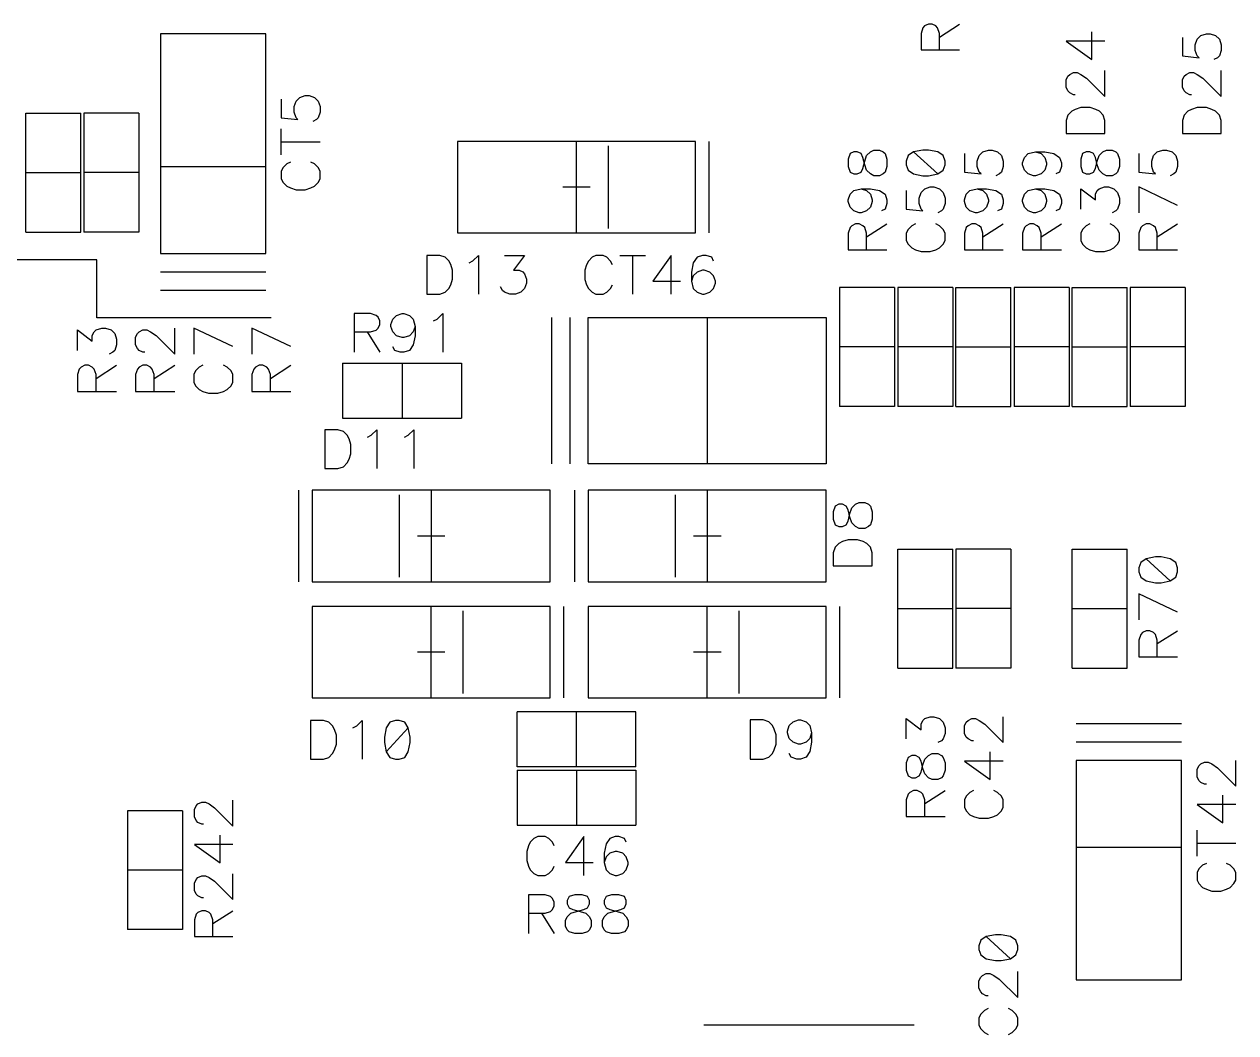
# Model space of a CAD drawing. Extents: x 295 to 953, y 10 to 290.
# Drawn here: x 581.6 to 642.5, y 177.2 to 227.9 of the extents above; entities that cross this region are included whole.
import ezdxf

# ---------------------------------------------------------------- set-up
doc = ezdxf.new("R2010")
doc.units = 0
doc.header["$LTSCALE"] = 5
doc.header["$MEASUREMENT"] = 0
doc.layers.add('DV-PEI-A6_BSK', color=2, linetype='CONTINUOUS')

msp = doc.modelspace()

# ---------------------------------------------------------------- linework, layer by layer
at = {"layer": 'DV-PEI-A6_BSK', "color": 7}
for p, q in [((626.883, 227.766), (626.796, 227.672)), ((627.07, 227.853), (626.883, 227.766)), ((627.257, 227.853), (627.07, 227.853)), ((627.438, 227.766), (627.257, 227.853)), ((627.532, 227.672), (627.438, 227.766)), ((627.625, 227.211), (628.642, 227.853)), ((593.777, 227.374), (588.49, 227.374)), ((588.49, 227.374), (588.49, 223.238)), ((593.777, 223.238), (593.777, 227.374)), ((626.796, 227.672), (626.702, 227.392)), ((626.702, 227.392), (626.702, 226.562)), ((627.625, 227.392), (627.532, 227.672)), ((627.625, 226.562), (627.625, 227.392)), ((635.29, 226.077), (635.29, 227.468)), ((639.835, 227.193), (639.835, 226.264)), ((640.483, 226.819), (640.577, 227.1)), ((640.577, 227.1), (640.764, 227.281)), ((640.764, 227.281), (641.038, 227.374)), ((641.038, 227.374), (641.225, 227.374)), ((641.225, 227.374), (641.506, 227.281)), ((641.506, 227.281), (641.693, 227.1)), ((641.693, 227.1), (641.786, 226.819)), ((626.702, 226.562), (628.642, 226.562)), ((635.944, 227.006), (633.993, 227.006)), ((633.993, 227.006), (635.29, 226.077)), ((640.483, 226.539), (640.483, 226.819)), ((640.577, 226.264), (640.483, 226.539)), ((641.786, 226.539), (641.693, 226.264)), ((641.786, 226.819), (641.786, 226.539)), ((639.835, 226.264), (640.67, 226.171)), ((640.67, 226.171), (640.577, 226.264)), ((641.599, 226.171), (641.412, 226.077)), ((641.693, 226.264), (641.599, 226.171)), ((634.086, 225.242), (634.18, 225.335)), ((634.18, 225.335), (634.361, 225.429)), ((634.361, 225.429), (634.548, 225.429)), ((634.548, 225.429), (634.735, 225.335)), ((634.735, 225.335), (635.015, 225.148)), ((635.944, 224.219), (635.944, 225.522)), ((639.928, 225.242), (640.022, 225.335)), ((640.022, 225.335), (640.203, 225.429)), ((640.203, 225.429), (640.39, 225.429)), ((640.39, 225.429), (640.577, 225.335)), ((640.577, 225.335), (640.857, 225.148)), ((641.786, 224.219), (641.786, 225.522)), ((633.993, 225.055), (634.086, 225.242)), ((633.993, 224.687), (633.993, 225.055)), ((634.086, 224.5), (633.993, 224.687)), ((635.015, 225.148), (635.944, 224.219)), ((639.835, 225.055), (639.928, 225.242)), ((639.835, 224.687), (639.835, 225.055)), ((639.928, 224.5), (639.835, 224.687)), ((640.857, 225.148), (641.786, 224.219)), ((594.554, 224.085), (594.554, 223.156)), ((595.301, 223.992), (595.482, 224.179)), ((595.482, 224.179), (595.763, 224.272)), ((595.763, 224.272), (595.95, 224.272)), ((595.95, 224.272), (596.23, 224.179)), ((596.23, 224.179), (596.417, 223.992)), ((634.18, 224.406), (634.086, 224.5)), ((634.361, 224.313), (634.18, 224.406)), ((634.454, 224.313), (634.361, 224.313)), ((640.022, 224.406), (639.928, 224.5)), ((640.203, 224.313), (640.022, 224.406)), ((640.296, 224.313), (640.203, 224.313)), ((595.208, 223.717), (595.301, 223.992)), ((595.208, 223.437), (595.208, 223.717)), ((595.301, 223.156), (595.208, 223.437)), ((596.417, 223.992), (596.505, 223.717)), ((596.505, 223.437), (596.417, 223.156)), ((596.505, 223.717), (596.505, 223.437)), ((634.273, 223.477), (634.086, 223.291)), ((634.454, 223.571), (634.273, 223.477)), ((634.735, 223.664), (634.454, 223.571)), ((635.196, 223.664), (634.735, 223.664)), ((635.477, 223.571), (635.196, 223.664)), ((635.664, 223.477), (635.477, 223.571)), ((635.851, 223.291), (635.664, 223.477)), ((640.115, 223.477), (639.928, 223.291)), ((640.296, 223.571), (640.115, 223.477)), ((640.577, 223.664), (640.296, 223.571)), ((641.038, 223.664), (640.577, 223.664)), ((641.319, 223.571), (641.038, 223.664)), ((641.506, 223.477), (641.319, 223.571)), ((641.693, 223.291), (641.506, 223.477)), ((581.719, 217.408), (581.719, 223.384)), ((581.719, 223.384), (584.482, 223.384)), ((584.482, 217.408), (584.482, 223.384)), ((584.64, 223.384), (584.64, 217.408)), ((587.403, 223.384), (584.64, 223.384)), ((587.403, 223.384), (587.403, 217.408)), ((588.49, 223.238), (588.49, 222.549)), ((593.777, 222.549), (593.777, 223.238)), ((594.554, 223.156), (595.395, 223.063)), ((595.395, 223.063), (595.301, 223.156)), ((596.324, 223.063), (596.137, 222.969)), ((596.417, 223.156), (596.324, 223.063)), ((634.086, 223.291), (633.993, 223.016)), ((633.993, 223.016), (633.993, 222.362)), ((635.944, 223.016), (635.851, 223.291)), ((635.944, 222.362), (635.944, 223.016)), ((639.928, 223.291), (639.835, 223.016)), ((639.835, 223.016), (639.835, 222.362)), ((641.786, 223.016), (641.693, 223.291)), ((641.786, 222.362), (641.786, 223.016)), ((588.49, 222.549), (588.49, 221.281)), ((593.777, 221.281), (593.777, 222.549)), ((594.554, 221.298), (594.554, 222.601)), ((633.993, 222.362), (635.944, 222.362)), ((639.835, 222.362), (641.786, 222.362)), ((594.554, 221.947), (596.505, 221.947)), ((615.369, 221.964), (603.41, 221.964)), ((603.41, 221.964), (603.41, 217.367)), ((609.386, 217.367), (609.386, 221.964)), ((610.999, 217.595), (610.999, 221.737)), ((615.369, 217.367), (615.369, 221.964)), ((616.058, 217.367), (616.058, 221.964)), ((588.49, 221.281), (588.49, 220.247)), ((593.777, 220.247), (593.777, 221.281)), ((623.133, 221.351), (623.039, 221.071)), ((623.039, 221.071), (623.039, 220.697)), ((623.32, 221.439), (623.133, 221.351)), ((623.501, 221.439), (623.32, 221.439)), ((623.688, 221.351), (623.501, 221.439)), ((623.781, 221.164), (623.688, 221.351)), ((623.875, 220.79), (623.781, 221.164)), ((623.875, 220.977), (623.968, 221.258)), ((623.968, 221.258), (624.155, 221.439)), ((624.155, 221.439), (624.336, 221.532)), ((624.336, 221.532), (624.617, 221.532)), ((624.617, 221.532), (624.803, 221.439)), ((624.803, 221.439), (624.897, 221.351)), ((624.897, 221.351), (624.99, 221.071)), ((624.99, 221.071), (624.99, 220.697)), ((626.054, 221.258), (625.96, 220.977)), ((626.328, 221.439), (626.054, 221.258)), ((626.796, 221.532), (626.328, 221.439)), ((626.328, 221.439), (627.538, 220.329)), ((627.076, 221.532), (626.796, 221.532)), ((627.538, 221.439), (627.076, 221.532)), ((627.818, 221.258), (627.538, 221.439)), ((627.911, 220.977), (627.818, 221.258)), ((628.881, 221.351), (628.881, 220.422)), ((629.53, 220.977), (629.623, 221.258)), ((629.623, 221.258), (629.81, 221.439)), ((629.81, 221.439), (630.085, 221.532)), ((630.085, 221.532), (630.272, 221.532)), ((630.272, 221.532), (630.552, 221.439)), ((630.552, 221.439), (630.739, 221.258)), ((630.739, 221.258), (630.832, 220.977)), ((631.802, 220.884), (631.896, 221.164)), ((631.896, 221.164), (632.083, 221.351)), ((632.083, 221.351), (632.451, 221.439)), ((632.451, 221.439), (632.731, 221.351)), ((632.451, 221.439), (632.918, 221.439)), ((632.731, 221.351), (632.918, 221.164)), ((632.918, 221.439), (633.38, 221.351)), ((632.918, 221.164), (633.006, 220.884)), ((633.38, 221.351), (633.66, 221.164)), ((633.66, 221.164), (633.753, 220.884)), ((634.817, 221.351), (634.723, 221.071)), ((634.723, 221.071), (634.723, 220.697)), ((635.004, 221.439), (634.817, 221.351)), ((635.185, 221.439), (635.004, 221.439)), ((635.372, 221.351), (635.185, 221.439)), ((635.465, 221.164), (635.372, 221.351)), ((635.559, 220.79), (635.465, 221.164)), ((635.559, 220.977), (635.652, 221.258)), ((635.652, 221.258), (635.839, 221.439)), ((635.839, 221.439), (636.02, 221.532)), ((636.02, 221.532), (636.301, 221.532)), ((636.301, 221.532), (636.487, 221.439)), ((636.487, 221.439), (636.581, 221.351)), ((636.581, 221.351), (636.674, 221.071)), ((636.674, 221.071), (636.674, 220.697)), ((637.644, 221.351), (637.644, 220.422)), ((638.293, 220.977), (638.386, 221.258)), ((638.386, 221.258), (638.573, 221.439)), ((638.573, 221.439), (638.848, 221.532)), ((638.848, 221.532), (639.035, 221.532)), ((639.035, 221.532), (639.315, 221.439)), ((639.315, 221.439), (639.502, 221.258)), ((639.502, 221.258), (639.595, 220.977)), ((581.719, 220.399), (584.482, 220.399)), ((587.403, 220.399), (584.64, 220.399)), ((588.49, 220.708), (593.777, 220.708)), ((594.647, 220.65), (594.554, 220.463)), ((594.554, 220.463), (594.554, 220.089)), ((594.834, 220.837), (594.647, 220.65)), ((595.021, 220.925), (594.834, 220.837)), ((596.23, 220.837), (596.043, 220.925)), ((596.417, 220.65), (596.23, 220.837)), ((596.505, 220.463), (596.417, 220.65)), ((596.505, 220.089), (596.505, 220.463)), ((623.039, 220.697), (623.133, 220.422)), ((623.133, 220.422), (623.32, 220.329)), ((623.501, 220.329), (623.688, 220.422)), ((623.688, 220.422), (623.781, 220.603)), ((623.781, 220.603), (623.875, 220.977)), ((623.968, 220.516), (623.875, 220.79)), ((624.155, 220.329), (623.968, 220.516)), ((624.897, 220.422), (624.803, 220.329)), ((624.99, 220.697), (624.897, 220.422)), ((625.96, 220.977), (625.96, 220.79)), ((625.96, 220.79), (626.054, 220.516)), ((626.054, 220.516), (626.328, 220.329)), ((627.538, 220.329), (627.818, 220.516)), ((627.818, 220.516), (627.911, 220.79)), ((627.911, 220.79), (627.911, 220.977)), ((628.881, 220.422), (629.717, 220.329)), ((629.53, 220.697), (629.53, 220.977)), ((629.623, 220.422), (629.53, 220.697)), ((629.717, 220.329), (629.623, 220.422)), ((630.739, 220.422), (630.645, 220.329)), ((630.832, 220.697), (630.739, 220.422)), ((630.832, 220.977), (630.832, 220.697)), ((631.802, 220.79), (631.802, 220.884)), ((631.896, 220.516), (631.802, 220.79)), ((632.083, 220.329), (631.896, 220.516)), ((632.918, 220.516), (632.731, 220.329)), ((633.006, 220.79), (632.918, 220.516)), ((633.006, 220.884), (633.006, 220.79)), ((633.66, 220.422), (633.473, 220.329)), ((633.753, 220.697), (633.66, 220.422)), ((633.753, 220.884), (633.753, 220.697)), ((634.723, 220.697), (634.817, 220.422)), ((634.817, 220.422), (635.004, 220.329)), ((635.185, 220.329), (635.372, 220.422)), ((635.372, 220.422), (635.465, 220.603)), ((635.465, 220.603), (635.559, 220.977)), ((635.652, 220.516), (635.559, 220.79)), ((635.839, 220.329), (635.652, 220.516)), ((636.581, 220.422), (636.487, 220.329)), ((636.674, 220.697), (636.581, 220.422)), ((637.644, 220.422), (638.48, 220.329)), ((638.293, 220.697), (638.293, 220.977)), ((638.386, 220.422), (638.293, 220.697)), ((638.48, 220.329), (638.386, 220.422)), ((639.502, 220.422), (639.408, 220.329)), ((639.595, 220.697), (639.502, 220.422)), ((639.595, 220.977), (639.595, 220.697)), ((588.49, 220.247), (588.49, 216.339)), ((593.777, 216.339), (593.777, 220.247)), ((594.554, 220.089), (594.647, 219.908)), ((594.647, 219.908), (594.834, 219.721)), ((596.23, 219.721), (596.417, 219.908)), ((596.417, 219.908), (596.505, 220.089)), ((623.32, 220.329), (623.501, 220.329)), ((624.336, 220.235), (624.155, 220.329)), ((624.617, 220.235), (624.336, 220.235)), ((624.803, 220.329), (624.617, 220.235)), ((626.328, 220.329), (626.796, 220.235)), ((626.796, 220.235), (627.076, 220.235)), ((627.076, 220.235), (627.538, 220.329)), ((630.645, 220.329), (630.459, 220.235)), ((632.357, 220.235), (632.083, 220.329)), ((632.451, 220.235), (632.357, 220.235)), ((632.731, 220.329), (632.451, 220.235)), ((635.004, 220.329), (635.185, 220.329)), ((636.02, 220.235), (635.839, 220.329)), ((636.301, 220.235), (636.02, 220.235)), ((636.487, 220.329), (636.301, 220.235)), ((639.408, 220.329), (639.222, 220.235)), ((594.834, 219.721), (595.021, 219.628)), ((595.021, 219.628), (595.301, 219.534)), ((595.301, 219.534), (595.763, 219.534)), ((595.763, 219.534), (596.043, 219.628)), ((596.043, 219.628), (596.23, 219.721)), ((610.082, 219.668), (608.697, 219.668)), ((623.039, 219.026), (623.133, 219.306)), ((623.133, 219.306), (623.32, 219.493)), ((623.32, 219.493), (623.688, 219.587)), ((623.688, 219.587), (623.968, 219.493)), ((623.688, 219.587), (624.155, 219.587)), ((623.968, 219.493), (624.155, 219.306)), ((624.155, 219.587), (624.617, 219.493)), ((624.155, 219.306), (624.243, 219.026)), ((624.617, 219.493), (624.897, 219.306)), ((624.897, 219.306), (624.99, 219.026)), ((625.96, 219.493), (625.96, 218.564)), ((626.609, 219.119), (626.702, 219.4)), ((626.702, 219.4), (626.889, 219.587)), ((626.889, 219.587), (627.164, 219.68)), ((627.164, 219.68), (627.351, 219.68)), ((627.351, 219.68), (627.631, 219.587)), ((627.631, 219.587), (627.818, 219.4)), ((627.818, 219.4), (627.911, 219.119)), ((628.881, 219.026), (628.975, 219.306)), ((628.975, 219.306), (629.162, 219.493)), ((629.162, 219.493), (629.53, 219.587)), ((629.53, 219.587), (629.81, 219.493)), ((629.53, 219.587), (629.997, 219.587)), ((629.81, 219.493), (629.997, 219.306)), ((629.997, 219.587), (630.459, 219.493)), ((629.997, 219.306), (630.085, 219.026)), ((630.459, 219.493), (630.739, 219.306)), ((630.739, 219.306), (630.832, 219.026)), ((631.802, 219.026), (631.896, 219.306)), ((631.896, 219.306), (632.083, 219.493)), ((632.083, 219.493), (632.451, 219.587)), ((632.451, 219.587), (632.731, 219.493)), ((632.451, 219.587), (632.918, 219.587)), ((632.731, 219.493), (632.918, 219.306)), ((632.918, 219.587), (633.38, 219.493)), ((632.918, 219.306), (633.006, 219.026)), ((633.38, 219.493), (633.66, 219.306)), ((633.66, 219.306), (633.753, 219.026)), ((634.723, 218.564), (634.723, 219.587)), ((634.723, 219.587), (635.465, 219.026)), ((635.465, 219.306), (635.559, 219.493)), ((635.465, 219.026), (635.465, 219.306)), ((635.559, 219.493), (635.652, 219.587)), ((635.652, 219.587), (635.927, 219.68)), ((635.927, 219.68), (636.114, 219.68)), ((636.114, 219.68), (636.394, 219.587)), ((636.394, 219.587), (636.581, 219.4)), ((636.581, 219.4), (636.674, 219.119)), ((639.595, 218.751), (637.644, 219.68)), ((637.644, 219.68), (637.644, 218.377)), ((623.039, 218.938), (623.039, 219.026)), ((623.133, 218.658), (623.039, 218.938)), ((623.32, 218.471), (623.133, 218.658)), ((624.155, 218.658), (623.968, 218.471)), ((624.243, 218.938), (624.155, 218.658)), ((624.243, 219.026), (624.243, 218.938)), ((624.897, 218.564), (624.71, 218.471)), ((624.99, 218.845), (624.897, 218.564)), ((624.99, 219.026), (624.99, 218.845)), ((625.96, 218.564), (626.796, 218.471)), ((626.609, 218.845), (626.609, 219.119)), ((626.702, 218.564), (626.609, 218.845)), ((626.796, 218.471), (626.702, 218.564)), ((627.818, 218.564), (627.724, 218.471)), ((627.911, 218.845), (627.818, 218.564)), ((627.911, 219.119), (627.911, 218.845)), ((628.881, 218.938), (628.881, 219.026)), ((628.975, 218.658), (628.881, 218.938)), ((629.162, 218.471), (628.975, 218.658)), ((629.997, 218.658), (629.81, 218.471)), ((630.085, 218.938), (629.997, 218.658)), ((630.085, 219.026), (630.085, 218.938)), ((630.739, 218.564), (630.552, 218.471)), ((630.832, 218.845), (630.739, 218.564)), ((630.832, 219.026), (630.832, 218.845)), ((631.802, 218.938), (631.802, 219.026)), ((631.896, 218.658), (631.802, 218.938)), ((632.083, 218.471), (631.896, 218.658)), ((632.918, 218.658), (632.731, 218.471)), ((633.006, 218.938), (632.918, 218.658)), ((633.006, 219.026), (633.006, 218.938)), ((633.66, 218.564), (633.473, 218.471)), ((633.753, 218.845), (633.66, 218.564)), ((633.753, 219.026), (633.753, 218.845)), ((636.581, 218.564), (636.487, 218.471)), ((636.674, 218.845), (636.581, 218.564)), ((636.674, 219.119), (636.674, 218.845)), ((623.594, 218.377), (623.32, 218.471)), ((623.688, 218.377), (623.594, 218.377)), ((623.968, 218.471), (623.688, 218.377)), ((627.724, 218.471), (627.538, 218.377)), ((629.436, 218.377), (629.162, 218.471)), ((629.53, 218.377), (629.436, 218.377)), ((629.81, 218.471), (629.53, 218.377)), ((632.357, 218.377), (632.083, 218.471)), ((632.451, 218.377), (632.357, 218.377)), ((632.731, 218.471), (632.451, 218.377)), ((636.487, 218.471), (636.301, 218.377)), ((581.719, 217.408), (584.482, 217.408)), ((587.403, 217.408), (584.64, 217.408)), ((603.41, 217.367), (615.369, 217.367)), ((623.133, 217.635), (623.039, 217.355)), ((623.039, 217.355), (623.039, 216.52)), ((623.226, 217.729), (623.133, 217.635)), ((623.407, 217.822), (623.226, 217.729)), ((623.594, 217.822), (623.407, 217.822)), ((623.781, 217.729), (623.594, 217.822)), ((623.875, 217.635), (623.781, 217.729)), ((623.968, 217.355), (623.875, 217.635)), ((623.968, 217.174), (624.99, 217.822)), ((623.968, 216.52), (623.968, 217.355)), ((626.054, 217.542), (625.96, 217.355)), ((625.96, 217.355), (625.96, 216.987)), ((626.241, 217.729), (626.054, 217.542)), ((626.422, 217.822), (626.241, 217.729)), ((627.631, 217.729), (627.444, 217.822)), ((627.818, 217.542), (627.631, 217.729)), ((627.911, 217.355), (627.818, 217.542)), ((627.911, 216.987), (627.911, 217.355)), ((628.975, 217.635), (628.881, 217.355)), ((628.881, 217.355), (628.881, 216.52)), ((629.068, 217.729), (628.975, 217.635)), ((629.249, 217.822), (629.068, 217.729)), ((629.436, 217.822), (629.249, 217.822)), ((629.623, 217.729), (629.436, 217.822)), ((629.717, 217.635), (629.623, 217.729)), ((629.81, 217.355), (629.717, 217.635)), ((629.81, 217.174), (630.832, 217.822)), ((629.81, 216.52), (629.81, 217.355)), ((631.896, 217.635), (631.802, 217.355)), ((631.802, 217.355), (631.802, 216.52)), ((631.989, 217.729), (631.896, 217.635)), ((632.17, 217.822), (631.989, 217.729)), ((632.357, 217.822), (632.17, 217.822)), ((632.544, 217.729), (632.357, 217.822)), ((632.638, 217.635), (632.544, 217.729)), ((632.731, 217.355), (632.638, 217.635)), ((632.731, 217.174), (633.753, 217.822)), ((632.731, 216.52), (632.731, 217.355)), ((634.817, 217.542), (634.723, 217.355)), ((634.723, 217.355), (634.723, 216.987)), ((635.004, 217.729), (634.817, 217.542)), ((635.185, 217.822), (635.004, 217.729)), ((636.394, 217.729), (636.207, 217.822)), ((636.581, 217.542), (636.394, 217.729)), ((636.674, 217.355), (636.581, 217.542)), ((636.674, 216.987), (636.674, 217.355)), ((637.738, 217.635), (637.644, 217.355)), ((637.644, 217.355), (637.644, 216.52)), ((637.831, 217.729), (637.738, 217.635)), ((638.012, 217.822), (637.831, 217.729)), ((638.199, 217.822), (638.012, 217.822)), ((638.386, 217.729), (638.199, 217.822)), ((638.48, 217.635), (638.386, 217.729)), ((638.573, 217.355), (638.48, 217.635)), ((638.573, 217.174), (639.595, 217.822)), ((638.573, 216.52), (638.573, 217.355)), ((625.96, 216.987), (626.054, 216.8)), ((626.054, 216.8), (626.241, 216.613)), ((627.631, 216.613), (627.818, 216.8)), ((627.818, 216.8), (627.911, 216.987)), ((634.723, 216.987), (634.817, 216.8)), ((634.817, 216.8), (635.004, 216.613)), ((636.394, 216.613), (636.581, 216.8)), ((636.581, 216.8), (636.674, 216.987)), ((588.49, 216.339), (593.777, 216.339)), ((601.862, 216.239), (601.862, 214.288)), ((602.516, 216.239), (601.862, 216.239)), ((602.791, 216.146), (602.516, 216.239)), ((602.978, 215.959), (602.791, 216.146)), ((604.187, 215.959), (604.462, 216.239)), ((604.462, 216.239), (604.462, 214.288)), ((605.764, 216.239), (606.781, 216.239)), ((606.781, 216.239), (606.226, 215.497)), ((610.175, 216.14), (609.988, 215.953)), ((610.356, 216.233), (610.175, 216.14)), ((610.73, 216.233), (610.356, 216.233)), ((610.911, 216.14), (610.73, 216.233)), ((611.098, 215.953), (610.911, 216.14)), ((611.56, 216.233), (612.857, 216.233)), ((612.208, 216.233), (612.208, 214.288)), ((614.148, 216.233), (613.225, 214.936)), ((614.148, 214.288), (614.148, 216.233)), ((615.445, 216.14), (615.258, 215.86)), ((615.725, 216.233), (615.445, 216.14)), ((615.906, 216.233), (615.725, 216.233)), ((616.187, 216.14), (615.906, 216.233)), ((616.28, 215.953), (616.187, 216.14)), ((623.039, 216.52), (624.99, 216.52)), ((626.241, 216.613), (626.422, 216.52)), ((626.422, 216.52), (626.702, 216.432)), ((626.702, 216.432), (627.164, 216.432)), ((627.164, 216.432), (627.444, 216.52)), ((627.444, 216.52), (627.631, 216.613)), ((628.881, 216.52), (630.832, 216.52)), ((631.802, 216.52), (633.753, 216.52)), ((635.004, 216.613), (635.185, 216.52)), ((635.185, 216.52), (635.465, 216.432)), ((635.465, 216.432), (635.927, 216.432)), ((635.927, 216.432), (636.207, 216.52)), ((636.207, 216.52), (636.394, 216.613)), ((637.644, 216.52), (639.595, 216.52)), ((585.288, 216.017), (577.986, 216.017)), ((585.288, 213.096), (585.288, 216.017)), ((603.071, 215.778), (602.978, 215.959)), ((603.165, 215.497), (603.071, 215.778)), ((604, 215.871), (604.187, 215.959)), ((609.895, 215.766), (609.801, 215.491)), ((609.988, 215.953), (609.895, 215.766)), ((611.192, 215.766), (611.098, 215.953)), ((615.258, 215.86), (615.17, 215.398)), ((588.49, 215.416), (593.777, 215.416)), ((603.071, 214.755), (603.165, 215.036)), ((603.165, 215.036), (603.165, 215.497)), ((606.226, 215.497), (606.506, 215.497)), ((606.506, 215.497), (606.693, 215.404)), ((606.693, 215.404), (606.781, 215.31)), ((606.781, 215.31), (606.874, 215.036)), ((606.874, 215.036), (606.874, 214.849)), ((609.801, 215.491), (609.801, 215.03)), ((609.801, 215.03), (609.895, 214.75)), ((613.225, 214.936), (614.615, 214.936)), ((615.17, 215.398), (615.17, 214.936)), ((615.258, 215.211), (615.17, 214.936)), ((615.17, 214.936), (615.258, 214.568)), ((615.445, 215.398), (615.258, 215.211)), ((615.725, 215.491), (615.445, 215.398)), ((615.813, 215.491), (615.725, 215.491)), ((616.093, 215.398), (615.813, 215.491)), ((616.28, 215.211), (616.093, 215.398)), ((616.368, 214.936), (616.28, 215.211)), ((616.368, 214.843), (616.368, 214.936)), ((588.49, 214.498), (593.777, 214.498)), ((601.862, 214.288), (602.516, 214.288)), ((602.516, 214.288), (602.791, 214.381)), ((602.791, 214.381), (602.978, 214.568)), ((602.978, 214.568), (603.071, 214.755)), ((605.671, 214.475), (605.577, 214.662)), ((605.764, 214.381), (605.671, 214.475)), ((606.039, 214.288), (605.764, 214.381)), ((606.319, 214.288), (606.039, 214.288)), ((606.6, 214.381), (606.319, 214.288)), ((606.781, 214.568), (606.6, 214.381)), ((606.874, 214.849), (606.781, 214.568)), ((609.895, 214.75), (609.988, 214.568)), ((609.988, 214.568), (610.175, 214.381)), ((610.175, 214.381), (610.356, 214.288)), ((610.356, 214.288), (610.73, 214.288)), ((610.73, 214.288), (610.911, 214.381)), ((610.911, 214.381), (611.098, 214.568)), ((611.098, 214.568), (611.192, 214.75)), ((615.258, 214.568), (615.445, 214.381)), ((615.445, 214.381), (615.725, 214.288)), ((615.725, 214.288), (615.813, 214.288)), ((615.813, 214.288), (616.093, 214.381)), ((616.093, 214.381), (616.28, 214.568)), ((616.28, 214.568), (616.368, 214.843)), ((622.613, 214.621), (622.613, 208.645)), ((625.376, 214.621), (622.613, 214.621)), ((625.376, 214.621), (625.376, 208.645)), ((625.534, 214.621), (625.534, 208.645)), ((628.297, 214.621), (625.534, 214.621)), ((628.297, 214.621), (628.297, 208.645)), ((628.455, 208.645), (628.455, 214.621)), ((628.455, 214.621), (631.218, 214.621)), ((631.218, 208.645), (631.218, 214.621)), ((631.376, 214.621), (631.376, 208.645)), ((634.139, 214.621), (631.376, 214.621)), ((634.139, 214.621), (634.139, 208.645)), ((634.297, 208.645), (634.297, 214.621)), ((634.297, 214.621), (637.06, 214.621)), ((637.06, 208.645), (637.06, 214.621)), ((637.218, 214.621), (637.218, 208.645)), ((639.981, 214.621), (637.218, 214.621)), ((639.981, 214.621), (639.981, 208.645)), ((594.051, 213.096), (585.288, 213.096)), ((599.046, 213.318), (598.211, 213.318)), ((598.211, 213.318), (598.211, 211.367)), ((599.326, 213.225), (599.046, 213.318)), ((599.42, 213.131), (599.326, 213.225)), ((599.513, 212.95), (599.42, 213.131)), ((600.162, 213.038), (600.349, 213.225)), ((600.349, 213.225), (600.623, 213.318)), ((600.623, 213.318), (600.717, 213.318)), ((600.717, 213.318), (600.997, 213.225)), ((600.997, 213.225), (601.184, 213.038)), ((602.388, 213.038), (602.668, 213.318)), ((602.668, 213.318), (602.668, 211.367)), ((608.142, 213.12), (608.142, 205.765)), ((609.059, 213.12), (609.059, 205.765)), ((609.982, 213.12), (621.941, 213.12)), ((609.982, 205.765), (609.982, 213.12)), ((615.959, 213.12), (615.959, 205.765)), ((621.941, 213.12), (621.941, 205.765)), ((584.313, 211.466), (584.313, 212.495)), ((584.313, 212.495), (585.06, 211.934)), ((585.154, 212.401), (585.247, 212.495)), ((585.247, 212.495), (585.534, 212.588)), ((585.534, 212.588), (585.72, 212.588)), ((585.72, 212.588), (586.001, 212.495)), ((586.001, 212.495), (586.188, 212.308)), ((587.42, 212.401), (587.607, 212.495)), ((587.607, 212.495), (587.794, 212.495)), ((587.794, 212.495), (587.981, 212.401)), ((589.202, 211.279), (589.202, 212.588)), ((592.123, 211.653), (590.155, 212.588)), ((590.155, 212.588), (590.155, 211.279)), ((595.044, 211.653), (593.076, 212.588)), ((593.076, 212.588), (593.076, 211.279)), ((599.046, 212.389), (599.326, 212.483)), ((599.326, 212.483), (599.42, 212.576)), ((599.42, 212.576), (599.513, 212.763)), ((599.513, 212.763), (599.513, 212.95)), ((600.068, 212.763), (600.162, 213.038)), ((600.068, 212.67), (600.068, 212.763)), ((600.162, 212.389), (600.068, 212.67)), ((601.184, 213.038), (601.278, 212.67)), ((601.278, 212.67), (601.184, 212.389)), ((601.278, 212.67), (601.278, 212.202)), ((602.207, 212.95), (602.388, 213.038)), ((585.06, 212.214), (585.154, 212.401)), ((585.06, 211.934), (585.06, 212.214)), ((586.188, 212.308), (586.281, 212.027)), ((586.281, 212.027), (586.281, 211.747)), ((587.234, 212.121), (587.327, 212.308)), ((587.234, 211.747), (587.234, 212.121)), ((587.327, 212.308), (587.42, 212.401)), ((587.981, 212.401), (588.262, 212.214)), ((588.262, 212.214), (589.202, 211.279)), ((598.211, 212.389), (599.046, 212.389)), ((598.865, 212.389), (599.513, 211.367)), ((600.349, 212.202), (600.162, 212.389)), ((600.623, 212.115), (600.349, 212.202)), ((600.717, 212.115), (600.623, 212.115)), ((600.997, 212.202), (600.717, 212.115)), ((601.184, 212.389), (600.997, 212.202)), ((601.278, 212.202), (601.184, 211.741)), ((586.094, 211.373), (585.907, 211.279)), ((586.188, 211.466), (586.094, 211.373)), ((586.281, 211.747), (586.188, 211.466)), ((587.327, 211.56), (587.234, 211.747)), ((587.42, 211.466), (587.327, 211.56)), ((587.607, 211.373), (587.42, 211.466)), ((587.701, 211.373), (587.607, 211.373)), ((600.255, 211.46), (600.162, 211.647)), ((600.536, 211.367), (600.255, 211.46)), ((600.717, 211.367), (600.536, 211.367)), ((600.997, 211.46), (600.717, 211.367)), ((601.184, 211.741), (600.997, 211.46)), ((625.376, 211.636), (622.613, 211.636)), ((628.297, 211.636), (625.534, 211.636)), ((628.455, 211.636), (631.218, 211.636)), ((634.139, 211.636), (631.376, 211.636)), ((634.297, 211.636), (637.06, 211.636)), ((639.981, 211.636), (637.218, 211.636)), ((584.686, 210.713), (584.499, 210.619)), ((584.873, 210.713), (584.686, 210.713)), ((585.06, 210.619), (584.873, 210.713)), ((585.247, 210.058), (586.281, 210.713)), ((587.607, 210.713), (587.42, 210.619)), ((587.794, 210.713), (587.607, 210.713)), ((587.981, 210.619), (587.794, 210.713)), ((588.168, 210.058), (589.202, 210.713)), ((590.622, 210.713), (590.435, 210.619)), ((591.843, 210.619), (591.656, 210.713)), ((593.449, 210.713), (593.262, 210.619)), ((593.636, 210.713), (593.449, 210.713)), ((593.823, 210.619), (593.636, 210.713)), ((594.01, 210.058), (595.044, 210.713)), ((597.638, 210.824), (603.615, 210.824)), ((597.638, 210.824), (597.638, 208.06)), ((600.623, 210.824), (600.623, 208.06)), ((603.615, 210.824), (603.615, 208.06)), ((584.406, 210.526), (584.313, 210.245)), ((584.313, 210.245), (584.313, 209.404)), ((584.499, 210.619), (584.406, 210.526)), ((585.154, 210.526), (585.06, 210.619)), ((585.247, 210.245), (585.154, 210.526)), ((585.247, 209.404), (585.247, 210.245)), ((587.327, 210.526), (587.234, 210.245)), ((587.234, 210.245), (587.234, 209.404)), ((587.42, 210.619), (587.327, 210.526)), ((588.075, 210.526), (587.981, 210.619)), ((588.168, 210.245), (588.075, 210.526)), ((588.168, 209.404), (588.168, 210.245)), ((590.248, 210.432), (590.155, 210.245)), ((590.155, 210.245), (590.155, 209.871)), ((590.435, 210.619), (590.248, 210.432)), ((592.03, 210.432), (591.843, 210.619)), ((592.123, 210.245), (592.03, 210.432)), ((592.123, 209.871), (592.123, 210.245)), ((593.169, 210.526), (593.076, 210.245)), ((593.076, 210.245), (593.076, 209.404)), ((593.262, 210.619), (593.169, 210.526)), ((593.917, 210.526), (593.823, 210.619)), ((594.01, 210.245), (593.917, 210.526)), ((594.01, 209.404), (594.01, 210.245)), ((590.155, 209.871), (590.248, 209.685)), ((590.248, 209.685), (590.435, 209.498)), ((590.435, 209.498), (590.622, 209.404)), ((591.656, 209.404), (591.843, 209.498)), ((591.843, 209.498), (592.03, 209.685)), ((592.03, 209.685), (592.123, 209.871)), ((584.313, 209.404), (586.281, 209.404)), ((587.234, 209.404), (589.202, 209.404)), ((590.622, 209.404), (590.902, 209.311)), ((590.902, 209.311), (591.376, 209.311)), ((591.376, 209.311), (591.656, 209.404)), ((593.076, 209.404), (595.044, 209.404)), ((625.376, 208.645), (622.613, 208.645)), ((628.297, 208.645), (625.534, 208.645)), ((628.455, 208.645), (631.218, 208.645)), ((634.139, 208.645), (631.376, 208.645)), ((634.297, 208.645), (637.06, 208.645)), ((639.981, 208.645), (637.218, 208.645)), ((597.638, 208.06), (603.615, 208.06)), ((596.75, 207.476), (596.75, 205.525)), ((597.404, 207.476), (596.75, 207.476)), ((597.679, 207.383), (597.404, 207.476)), ((597.866, 207.196), (597.679, 207.383)), ((597.959, 207.015), (597.866, 207.196)), ((598.053, 206.734), (597.959, 207.015)), ((598.888, 207.108), (599.075, 207.196)), ((599.075, 207.196), (599.35, 207.476)), ((599.35, 207.476), (599.35, 205.525)), ((600.746, 207.108), (600.927, 207.196)), ((600.927, 207.196), (601.208, 207.476)), ((601.208, 207.476), (601.208, 205.525)), ((598.053, 206.273), (598.053, 206.734)), ((597.679, 205.618), (597.866, 205.805)), ((597.866, 205.805), (597.959, 205.992)), ((597.959, 205.992), (598.053, 206.273)), ((621.941, 205.765), (609.982, 205.765)), ((596.75, 205.525), (597.404, 205.525)), ((597.404, 205.525), (597.679, 205.618)), ((595.418, 204.438), (595.418, 199.841)), ((608.066, 204.438), (596.108, 204.438)), ((596.108, 204.438), (596.108, 199.841)), ((600.477, 204.211), (600.477, 200.069)), ((602.084, 204.438), (602.084, 199.841)), ((608.066, 199.841), (608.066, 204.438)), ((609.293, 204.438), (609.293, 199.841)), ((621.941, 204.438), (609.982, 204.438)), ((609.982, 204.438), (609.982, 199.841)), ((614.352, 204.211), (614.352, 200.069)), ((615.959, 204.438), (615.959, 199.841)), ((621.941, 199.841), (621.941, 204.438)), ((622.379, 203.638), (622.286, 203.358)), ((622.286, 203.358), (622.286, 202.984)), ((622.566, 203.732), (622.379, 203.638)), ((622.753, 203.732), (622.566, 203.732)), ((622.94, 203.638), (622.753, 203.732)), ((623.033, 203.451), (622.94, 203.638)), ((623.127, 203.077), (623.033, 203.451)), ((623.127, 203.264), (623.22, 203.545)), ((623.22, 203.545), (623.407, 203.732)), ((623.407, 203.732), (623.6, 203.825)), ((623.6, 203.825), (623.88, 203.825)), ((623.88, 203.825), (624.067, 203.732)), ((624.067, 203.732), (624.161, 203.638)), ((624.161, 203.638), (624.254, 203.358)), ((624.254, 203.358), (624.254, 202.984)), ((622.286, 202.984), (622.379, 202.703)), ((622.94, 202.703), (623.033, 202.89)), ((623.033, 202.89), (623.127, 203.264)), ((623.22, 202.797), (623.127, 203.077)), ((623.407, 202.61), (623.22, 202.797)), ((624.254, 202.984), (624.161, 202.703)), ((601.395, 202.142), (602.779, 202.142)), ((615.269, 202.142), (616.654, 202.142)), ((622.379, 202.703), (622.566, 202.61)), ((622.566, 202.61), (622.753, 202.61)), ((622.753, 202.61), (622.94, 202.703)), ((623.6, 202.516), (623.407, 202.61)), ((623.88, 202.516), (623.6, 202.516)), ((624.067, 202.61), (623.88, 202.516)), ((624.161, 202.703), (624.067, 202.61)), ((622.379, 201.576), (622.286, 201.295)), ((622.566, 201.763), (622.379, 201.576)), ((622.753, 201.856), (622.566, 201.763)), ((623.033, 201.95), (622.753, 201.856)), ((623.507, 201.95), (623.033, 201.95)), ((623.787, 201.856), (623.507, 201.95)), ((623.974, 201.763), (623.787, 201.856)), ((624.161, 201.576), (623.974, 201.763)), ((624.254, 201.295), (624.161, 201.576)), ((622.286, 201.295), (622.286, 200.641)), ((624.254, 200.641), (624.254, 201.295)), ((625.534, 195.5), (625.534, 201.477)), ((625.534, 201.477), (628.297, 201.477)), ((628.297, 195.5), (628.297, 201.477)), ((628.455, 201.477), (628.455, 195.5)), ((631.218, 201.477), (628.455, 201.477)), ((631.218, 201.477), (631.218, 195.5)), ((634.297, 195.5), (634.297, 201.477)), ((634.297, 201.477), (637.06, 201.477)), ((637.06, 195.5), (637.06, 201.477)), ((638.012, 200.992), (637.738, 200.811)), ((638.48, 201.085), (638.012, 200.992)), ((638.012, 200.992), (639.222, 199.882)), ((638.76, 201.085), (638.48, 201.085)), ((639.222, 200.992), (638.76, 201.085)), ((639.502, 200.811), (639.222, 200.992)), ((622.286, 200.641), (624.254, 200.641)), ((637.738, 200.811), (637.644, 200.53)), ((637.644, 200.53), (637.644, 200.343)), ((637.644, 200.343), (637.738, 200.069)), ((639.595, 200.53), (639.502, 200.811)), ((639.502, 200.069), (639.595, 200.343)), ((639.595, 200.343), (639.595, 200.53)), ((596.108, 199.841), (608.066, 199.841)), ((609.982, 199.841), (621.941, 199.841)), ((637.738, 200.069), (638.012, 199.882)), ((638.012, 199.882), (638.48, 199.788)), ((638.48, 199.788), (638.76, 199.788)), ((638.76, 199.788), (639.222, 199.882)), ((639.222, 199.882), (639.502, 200.069)), ((639.595, 198.304), (637.644, 199.233)), ((637.644, 199.233), (637.644, 197.93)), ((608.066, 198.596), (596.108, 198.596)), ((596.108, 198.596), (596.108, 193.999)), ((602.084, 193.999), (602.084, 198.596)), ((608.066, 193.999), (608.066, 198.596)), ((608.755, 193.999), (608.755, 198.596)), ((621.941, 198.596), (609.982, 198.596)), ((609.982, 198.596), (609.982, 193.999)), ((615.959, 193.999), (615.959, 198.596)), ((621.941, 193.999), (621.941, 198.596)), ((622.63, 193.999), (622.63, 198.596)), ((625.534, 198.491), (628.297, 198.491)), ((631.218, 198.491), (628.455, 198.491)), ((634.297, 198.491), (637.06, 198.491)), ((603.696, 194.227), (603.696, 198.369)), ((617.571, 194.227), (617.571, 198.369)), ((637.831, 197.282), (637.738, 197.188)), ((638.012, 197.375), (637.831, 197.282)), ((638.199, 197.375), (638.012, 197.375)), ((638.386, 197.282), (638.199, 197.375)), ((638.48, 197.188), (638.386, 197.282)), ((638.573, 196.727), (639.595, 197.375)), ((637.738, 197.188), (637.644, 196.908)), ((637.644, 196.908), (637.644, 196.073)), ((638.573, 196.908), (638.48, 197.188)), ((638.573, 196.073), (638.573, 196.908)), ((602.779, 196.3), (601.395, 196.3)), ((616.654, 196.3), (615.269, 196.3)), ((637.644, 196.073), (639.595, 196.073)), ((625.534, 195.5), (628.297, 195.5)), ((631.218, 195.5), (628.455, 195.5)), ((634.297, 195.5), (637.06, 195.5)), ((596.108, 193.999), (608.066, 193.999)), ((609.982, 193.999), (621.941, 193.999)), ((612.378, 193.298), (606.401, 193.298)), ((606.401, 190.534), (606.401, 193.298)), ((609.386, 190.534), (609.386, 193.298)), ((612.378, 190.534), (612.378, 193.298)), ((626.889, 192.959), (627.164, 193.052)), ((627.164, 193.052), (627.351, 193.052)), ((627.351, 193.052), (627.631, 192.959)), ((630.832, 191.755), (630.832, 193.052)), ((596.02, 192.871), (596.02, 190.92)), ((596.674, 192.871), (596.02, 192.871)), ((596.949, 192.778), (596.674, 192.871)), ((597.136, 192.591), (596.949, 192.778)), ((597.229, 192.41), (597.136, 192.591)), ((597.323, 192.129), (597.229, 192.41)), ((598.158, 192.503), (598.345, 192.591)), ((598.345, 192.591), (598.62, 192.871)), ((598.62, 192.871), (598.62, 190.92)), ((599.829, 192.503), (599.735, 192.036)), ((600.016, 192.778), (599.829, 192.503)), ((600.939, 192.503), (599.829, 191.294)), ((600.29, 192.871), (600.016, 192.778)), ((600.477, 192.871), (600.29, 192.871)), ((600.758, 192.778), (600.477, 192.871)), ((600.939, 192.503), (600.758, 192.778)), ((601.032, 192.036), (600.939, 192.503)), ((618.114, 192.895), (618.114, 190.926)), ((618.769, 192.895), (618.114, 192.895)), ((619.049, 192.801), (618.769, 192.895)), ((619.236, 192.614), (619.049, 192.801)), ((619.33, 192.427), (619.236, 192.614)), ((619.423, 192.147), (619.33, 192.427)), ((619.99, 192.334), (620.083, 192.614)), ((620.083, 192.614), (620.27, 192.801)), ((620.27, 192.801), (620.55, 192.895)), ((620.55, 192.895), (620.644, 192.895)), ((620.644, 192.895), (620.924, 192.801)), ((620.924, 192.801), (621.111, 192.614)), ((621.111, 192.614), (621.205, 192.24)), ((625.96, 191.942), (625.96, 192.959)), ((625.96, 192.959), (626.702, 192.404)), ((626.702, 192.684), (626.796, 192.871)), ((626.702, 192.404), (626.702, 192.684)), ((626.796, 192.871), (626.889, 192.959)), ((627.631, 192.959), (627.818, 192.778)), ((627.818, 192.778), (627.911, 192.497)), ((627.911, 192.497), (627.911, 192.217)), ((628.881, 192.591), (628.975, 192.778)), ((628.881, 192.217), (628.881, 192.591)), ((628.975, 192.778), (629.068, 192.871)), ((629.068, 192.871), (629.249, 192.959)), ((629.249, 192.959), (629.436, 192.959)), ((629.436, 192.959), (629.623, 192.871)), ((629.623, 192.871), (629.904, 192.684)), ((629.904, 192.684), (630.832, 191.755)), ((639.782, 192.702), (634.495, 192.702)), ((597.323, 191.668), (597.323, 192.129)), ((599.735, 192.036), (599.735, 191.755)), ((601.032, 191.755), (601.032, 192.036)), ((619.423, 191.674), (619.423, 192.147)), ((619.99, 192.24), (619.99, 192.334)), ((620.083, 191.96), (619.99, 192.24)), ((620.27, 191.773), (620.083, 191.96)), ((620.55, 191.674), (620.27, 191.773)), ((620.924, 191.773), (620.644, 191.674)), ((621.111, 191.96), (620.924, 191.773)), ((621.205, 192.24), (621.111, 191.96)), ((621.205, 191.773), (621.111, 191.3)), ((621.205, 192.24), (621.205, 191.773)), ((627.724, 191.849), (627.538, 191.755)), ((627.818, 191.942), (627.724, 191.849)), ((627.911, 192.217), (627.818, 191.942)), ((628.975, 192.036), (628.881, 192.217)), ((629.068, 191.942), (628.975, 192.036)), ((629.249, 191.849), (629.068, 191.942)), ((629.343, 191.849), (629.249, 191.849)), ((639.782, 191.785), (634.495, 191.785)), ((596.949, 191.013), (597.136, 191.2)), ((597.136, 191.2), (597.229, 191.387)), ((597.229, 191.387), (597.323, 191.668)), ((599.735, 191.755), (599.829, 191.294)), ((599.829, 191.294), (600.016, 191.013)), ((600.758, 191.013), (600.939, 191.294)), ((600.939, 191.294), (601.032, 191.755)), ((619.049, 191.019), (619.236, 191.206)), ((619.236, 191.206), (619.33, 191.393)), ((619.33, 191.393), (619.423, 191.674)), ((620.177, 191.019), (620.083, 191.206)), ((620.644, 191.674), (620.55, 191.674)), ((621.111, 191.3), (620.924, 191.019)), ((627.076, 191.107), (627.257, 191.2)), ((627.257, 191.2), (627.538, 191.2)), ((627.538, 191.2), (627.724, 191.107)), ((630.178, 189.898), (630.178, 191.288)), ((596.02, 190.92), (596.674, 190.92)), ((596.674, 190.92), (596.949, 191.013)), ((600.016, 191.013), (600.29, 190.92)), ((600.29, 190.92), (600.477, 190.92)), ((600.477, 190.92), (600.758, 191.013)), ((618.114, 190.926), (618.769, 190.926)), ((618.769, 190.926), (619.049, 191.019)), ((620.457, 190.926), (620.177, 191.019)), ((620.644, 190.926), (620.457, 190.926)), ((620.924, 191.019), (620.644, 190.926)), ((626.054, 191.013), (625.96, 190.733)), ((625.96, 190.733), (625.96, 190.365)), ((626.241, 191.107), (626.054, 191.013)), ((626.422, 191.107), (626.241, 191.107)), ((626.609, 191.013), (626.422, 191.107)), ((626.702, 190.827), (626.609, 191.013)), ((626.796, 190.458), (626.702, 190.827)), ((626.702, 190.272), (626.796, 190.64)), ((626.796, 190.64), (626.889, 190.92)), ((626.889, 190.92), (627.076, 191.107)), ((627.724, 191.107), (627.818, 191.013)), ((627.818, 191.013), (627.911, 190.733)), ((627.911, 190.733), (627.911, 190.365)), ((630.832, 190.827), (628.881, 190.827)), ((628.881, 190.827), (630.178, 189.898)), ((639.782, 190.862), (634.495, 190.862)), ((634.495, 190.862), (634.495, 186.953)), ((639.782, 186.953), (639.782, 190.862)), ((640.571, 190.4), (640.664, 190.587)), ((640.664, 190.587), (640.758, 190.68)), ((640.758, 190.68), (640.945, 190.774)), ((640.945, 190.774), (641.126, 190.774)), ((641.126, 190.774), (641.313, 190.68)), ((641.313, 190.68), (641.593, 190.494)), ((642.516, 189.571), (642.516, 190.862)), ((612.378, 190.534), (606.401, 190.534)), ((606.401, 190.377), (612.378, 190.377)), ((606.401, 190.377), (606.401, 187.613)), ((609.386, 190.377), (609.386, 187.613)), ((612.378, 190.377), (612.378, 187.613)), ((625.96, 190.365), (626.054, 190.085)), ((626.054, 190.085), (626.241, 189.991)), ((626.241, 189.991), (626.422, 189.991)), ((626.422, 189.991), (626.609, 190.085)), ((626.609, 190.085), (626.702, 190.272)), ((626.889, 190.178), (626.796, 190.458)), ((627.076, 189.991), (626.889, 190.178)), ((627.257, 189.898), (627.076, 189.991)), ((627.724, 189.991), (627.538, 189.898)), ((627.818, 190.085), (627.724, 189.991)), ((627.911, 190.365), (627.818, 190.085)), ((640.571, 190.032), (640.571, 190.4)), ((640.664, 189.845), (640.571, 190.032)), ((641.593, 190.494), (642.516, 189.571)), ((626.328, 189.343), (626.147, 189.249)), ((626.515, 189.343), (626.328, 189.343)), ((626.702, 189.249), (626.515, 189.343)), ((626.889, 188.694), (627.911, 189.343)), ((627.538, 189.898), (627.257, 189.898)), ((629.343, 189.343), (629.162, 189.249)), ((630.552, 189.249), (630.365, 189.343)), ((640.758, 189.752), (640.664, 189.845)), ((640.945, 189.664), (640.758, 189.752)), ((641.038, 189.664), (640.945, 189.664)), ((590.371, 188.671), (590.558, 188.764)), ((590.558, 188.764), (590.745, 188.764)), ((590.745, 188.764), (590.926, 188.671)), ((592.129, 187.561), (592.129, 188.858)), ((626.054, 189.156), (625.96, 188.875)), ((625.96, 188.875), (625.96, 188.04)), ((626.147, 189.249), (626.054, 189.156)), ((626.796, 189.156), (626.702, 189.249)), ((626.889, 188.875), (626.796, 189.156)), ((626.889, 188.04), (626.889, 188.875)), ((628.975, 189.062), (628.881, 188.875)), ((628.881, 188.875), (628.881, 188.507)), ((629.162, 189.249), (628.975, 189.062)), ((630.739, 189.062), (630.552, 189.249)), ((630.832, 188.875), (630.739, 189.062)), ((630.832, 188.507), (630.832, 188.875)), ((641.868, 187.719), (641.868, 189.109)), ((586.83, 188.332), (586.83, 182.356)), ((589.594, 188.332), (586.83, 188.332)), ((589.594, 188.332), (589.594, 182.356)), ((590.19, 188.396), (590.283, 188.577)), ((590.19, 188.022), (590.19, 188.396)), ((590.283, 188.577), (590.371, 188.671)), ((590.926, 188.671), (591.206, 188.484)), ((591.206, 188.484), (592.129, 187.561)), ((628.881, 188.507), (628.975, 188.32)), ((628.975, 188.32), (629.162, 188.133)), ((629.162, 188.133), (629.343, 188.04)), ((630.365, 188.04), (630.552, 188.133)), ((630.552, 188.133), (630.739, 188.32)), ((630.739, 188.32), (630.832, 188.507)), ((642.516, 188.642), (640.571, 188.642)), ((640.571, 188.642), (641.868, 187.719)), ((590.283, 187.841), (590.19, 188.022)), ((590.371, 187.748), (590.283, 187.841)), ((590.558, 187.654), (590.371, 187.748)), ((590.651, 187.654), (590.558, 187.654)), ((606.401, 187.613), (612.378, 187.613)), ((625.96, 188.04), (627.911, 188.04)), ((629.343, 188.04), (629.623, 187.952)), ((629.623, 187.952), (630.085, 187.952)), ((630.085, 187.952), (630.365, 188.04)), ((591.481, 185.715), (591.481, 187.099)), ((607.254, 186.936), (607.067, 186.749)), ((607.441, 187.029), (607.254, 186.936)), ((607.809, 187.029), (607.441, 187.029)), ((607.996, 186.936), (607.809, 187.029)), ((608.183, 186.749), (607.996, 186.936)), ((609.76, 187.029), (608.831, 185.732)), ((609.76, 185.078), (609.76, 187.029)), ((611.057, 186.936), (610.876, 186.661)), ((611.338, 187.029), (611.057, 186.936)), ((611.525, 187.029), (611.338, 187.029)), ((611.805, 186.936), (611.525, 187.029)), ((611.893, 186.749), (611.805, 186.936)), ((634.495, 186.953), (634.495, 185.919)), ((639.782, 185.919), (639.782, 186.953)), ((640.571, 186.054), (640.571, 187.351)), ((592.129, 186.638), (590.19, 186.638)), ((590.19, 186.638), (591.481, 185.715)), ((606.974, 186.568), (606.886, 186.287)), ((606.886, 186.287), (606.886, 185.826)), ((607.067, 186.749), (606.974, 186.568)), ((608.276, 186.568), (608.183, 186.749)), ((610.876, 186.661), (610.783, 186.194)), ((611.338, 186.287), (611.057, 186.194)), ((611.431, 186.287), (611.338, 186.287)), ((611.712, 186.194), (611.431, 186.287)), ((639.782, 186.492), (634.495, 186.492)), ((640.571, 186.702), (642.516, 186.702)), ((606.886, 185.826), (606.974, 185.545)), ((608.831, 185.732), (610.222, 185.732)), ((610.783, 186.194), (610.783, 185.732)), ((610.876, 186.007), (610.783, 185.732)), ((610.783, 185.732), (610.876, 185.358)), ((611.057, 186.194), (610.876, 186.007)), ((611.893, 186.007), (611.712, 186.194)), ((611.986, 185.732), (611.893, 186.007)), ((611.986, 185.639), (611.986, 185.732)), ((634.495, 185.919), (634.495, 184.652)), ((639.782, 184.652), (639.782, 185.919)), ((641.038, 185.686), (640.851, 185.592)), ((642.236, 185.592), (642.055, 185.686)), ((589.594, 185.347), (586.83, 185.347)), ((590.371, 184.973), (590.558, 185.066)), ((590.558, 185.066), (590.745, 185.066)), ((590.745, 185.066), (590.926, 184.973)), ((592.129, 183.863), (592.129, 185.16)), ((606.974, 185.545), (607.067, 185.358)), ((607.067, 185.358), (607.254, 185.171)), ((607.254, 185.171), (607.441, 185.078)), ((607.441, 185.078), (607.809, 185.078)), ((607.809, 185.078), (607.996, 185.171)), ((607.996, 185.171), (608.183, 185.358)), ((608.183, 185.358), (608.276, 185.545)), ((610.876, 185.358), (611.057, 185.171)), ((611.057, 185.171), (611.338, 185.078)), ((611.338, 185.078), (611.431, 185.078)), ((611.431, 185.078), (611.712, 185.171)), ((611.712, 185.171), (611.893, 185.358)), ((611.893, 185.358), (611.986, 185.639)), ((640.664, 185.405), (640.571, 185.224)), ((640.571, 185.224), (640.571, 184.85)), ((640.851, 185.592), (640.664, 185.405)), ((642.423, 185.405), (642.236, 185.592)), ((642.516, 185.224), (642.423, 185.405)), ((642.516, 184.85), (642.516, 185.224)), ((590.19, 184.698), (590.283, 184.879)), ((590.19, 184.324), (590.19, 184.698)), ((590.283, 184.879), (590.371, 184.973)), ((590.926, 184.973), (591.206, 184.792)), ((591.206, 184.792), (592.129, 183.863)), ((634.495, 184.652), (634.495, 183.962)), ((639.782, 183.962), (639.782, 184.652)), ((640.571, 184.85), (640.664, 184.669)), ((640.664, 184.669), (640.851, 184.482)), ((640.851, 184.482), (641.038, 184.389)), ((642.055, 184.389), (642.236, 184.482)), ((642.236, 184.482), (642.423, 184.669)), ((642.423, 184.669), (642.516, 184.85)), ((590.283, 184.143), (590.19, 184.324)), ((590.371, 184.05), (590.283, 184.143)), ((590.558, 183.956), (590.371, 184.05)), ((590.651, 183.956), (590.558, 183.956)), ((607.809, 184.108), (606.974, 184.108)), ((606.974, 184.108), (606.974, 182.157)), ((608.089, 184.015), (607.809, 184.108)), ((608.183, 183.921), (608.089, 184.015)), ((608.276, 183.74), (608.183, 183.921)), ((609.018, 184.015), (608.925, 183.828)), ((609.299, 184.108), (609.018, 184.015)), ((609.667, 184.108), (609.299, 184.108)), ((609.947, 184.015), (609.667, 184.108)), ((610.041, 183.828), (609.947, 184.015)), ((610.876, 184.015), (610.783, 183.828)), ((611.151, 184.108), (610.876, 184.015)), ((611.525, 184.108), (611.151, 184.108)), ((611.805, 184.015), (611.525, 184.108)), ((611.893, 183.828), (611.805, 184.015)), ((634.495, 183.962), (634.495, 179.826)), ((639.782, 179.826), (639.782, 183.962)), ((641.038, 184.389), (641.313, 184.295)), ((641.313, 184.295), (641.774, 184.295)), ((641.774, 184.295), (642.055, 184.389)), ((590.558, 183.308), (590.371, 183.22)), ((590.745, 183.308), (590.558, 183.308)), ((590.926, 183.22), (590.745, 183.308)), ((591.113, 182.665), (592.129, 183.308)), ((607.809, 183.179), (608.089, 183.273)), ((608.089, 183.273), (608.183, 183.366)), ((608.183, 183.366), (608.276, 183.553)), ((608.276, 183.553), (608.276, 183.74)), ((608.925, 183.828), (608.925, 183.647)), ((608.925, 183.647), (609.018, 183.46)), ((609.018, 183.46), (609.205, 183.366)), ((609.112, 183.179), (609.386, 183.273)), ((609.205, 183.366), (609.573, 183.273)), ((609.386, 183.273), (609.76, 183.366)), ((609.573, 183.273), (609.854, 183.179)), ((609.76, 183.366), (609.947, 183.46)), ((609.947, 183.46), (610.041, 183.647)), ((610.041, 183.647), (610.041, 183.828)), ((610.783, 183.828), (610.783, 183.647)), ((610.783, 183.647), (610.876, 183.46)), ((610.876, 183.46), (611.057, 183.366)), ((610.97, 183.179), (611.244, 183.273)), ((611.057, 183.366), (611.431, 183.273)), ((611.244, 183.273), (611.618, 183.366)), ((611.431, 183.273), (611.712, 183.179)), ((611.618, 183.366), (611.805, 183.46)), ((611.805, 183.46), (611.893, 183.647)), ((611.893, 183.647), (611.893, 183.828)), ((590.283, 183.127), (590.19, 182.846)), ((590.19, 182.846), (590.19, 182.017)), ((590.371, 183.22), (590.283, 183.127)), ((591.019, 183.127), (590.926, 183.22)), ((591.113, 182.846), (591.019, 183.127)), ((591.113, 182.017), (591.113, 182.846)), ((606.974, 183.179), (607.809, 183.179)), ((607.628, 183.179), (608.276, 182.157)), ((608.831, 182.811), (608.925, 182.992)), ((608.831, 182.531), (608.831, 182.811)), ((608.925, 182.992), (609.112, 183.179)), ((609.854, 183.179), (610.041, 182.992)), ((610.041, 182.992), (610.134, 182.811)), ((610.134, 182.811), (610.134, 182.531)), ((610.689, 182.811), (610.783, 182.992)), ((610.689, 182.531), (610.689, 182.811)), ((610.783, 182.992), (610.97, 183.179)), ((611.712, 183.179), (611.893, 182.992)), ((611.893, 182.992), (611.986, 182.811)), ((611.986, 182.811), (611.986, 182.531)), ((589.594, 182.356), (586.83, 182.356)), ((608.925, 182.344), (608.831, 182.531)), ((609.018, 182.25), (608.925, 182.344)), ((609.299, 182.157), (609.018, 182.25)), ((609.667, 182.157), (609.299, 182.157)), ((609.947, 182.25), (609.667, 182.157)), ((610.041, 182.344), (609.947, 182.25)), ((610.134, 182.531), (610.041, 182.344)), ((610.783, 182.344), (610.689, 182.531)), ((610.876, 182.25), (610.783, 182.344)), ((611.151, 182.157), (610.876, 182.25)), ((611.525, 182.157), (611.151, 182.157)), ((611.805, 182.25), (611.525, 182.157)), ((611.893, 182.344), (611.805, 182.25)), ((611.986, 182.531), (611.893, 182.344)), ((630.447, 182.099), (629.979, 182.005)), ((630.727, 182.099), (630.447, 182.099)), ((631.189, 182.005), (630.727, 182.099)), ((590.19, 182.017), (592.129, 182.017)), ((629.705, 181.824), (629.611, 181.544)), ((629.611, 181.544), (629.611, 181.357)), ((629.979, 182.005), (629.705, 181.824)), ((629.979, 182.005), (631.189, 180.895)), ((631.469, 181.824), (631.189, 182.005)), ((631.563, 181.544), (631.469, 181.824)), ((631.563, 181.357), (631.563, 181.544)), ((629.611, 181.357), (629.705, 181.082)), ((629.705, 181.082), (629.979, 180.895)), ((629.979, 180.895), (630.447, 180.802)), ((630.727, 180.802), (631.189, 180.895)), ((631.189, 180.895), (631.469, 181.082)), ((631.469, 181.082), (631.563, 181.357)), ((630.447, 180.802), (630.727, 180.802)), ((631.563, 178.944), (631.563, 180.247)), ((629.611, 179.779), (629.705, 179.966)), ((629.611, 179.411), (629.611, 179.779)), ((629.705, 179.966), (629.798, 180.06)), ((629.798, 180.06), (629.979, 180.153)), ((629.979, 180.153), (630.166, 180.153)), ((630.166, 180.153), (630.353, 180.06)), ((630.353, 180.06), (630.634, 179.873)), ((630.634, 179.873), (631.563, 178.944)), ((634.495, 179.826), (639.782, 179.826)), ((629.705, 179.224), (629.611, 179.411)), ((629.798, 179.131), (629.705, 179.224)), ((629.979, 179.037), (629.798, 179.131)), ((630.073, 179.037), (629.979, 179.037)), ((630.073, 178.389), (629.892, 178.295)), ((631.282, 178.295), (631.095, 178.389)), ((629.705, 178.109), (629.611, 177.922)), ((629.611, 177.922), (629.611, 177.554)), ((629.892, 178.295), (629.705, 178.109)), ((631.469, 178.109), (631.282, 178.295)), ((631.563, 177.922), (631.469, 178.109)), ((631.563, 177.554), (631.563, 177.922)), ((626.363, 177.548), (615.783, 177.548)), ((629.611, 177.554), (629.705, 177.367)), ((629.705, 177.367), (629.892, 177.18)), ((629.892, 177.18), (630.073, 177.086)), ((631.095, 177.086), (631.282, 177.18)), ((631.282, 177.18), (631.469, 177.367)), ((631.469, 177.367), (631.563, 177.554))]:
    msp.add_line(p, q, dxfattribs=at)

doc.saveas('drawing.dxf')
